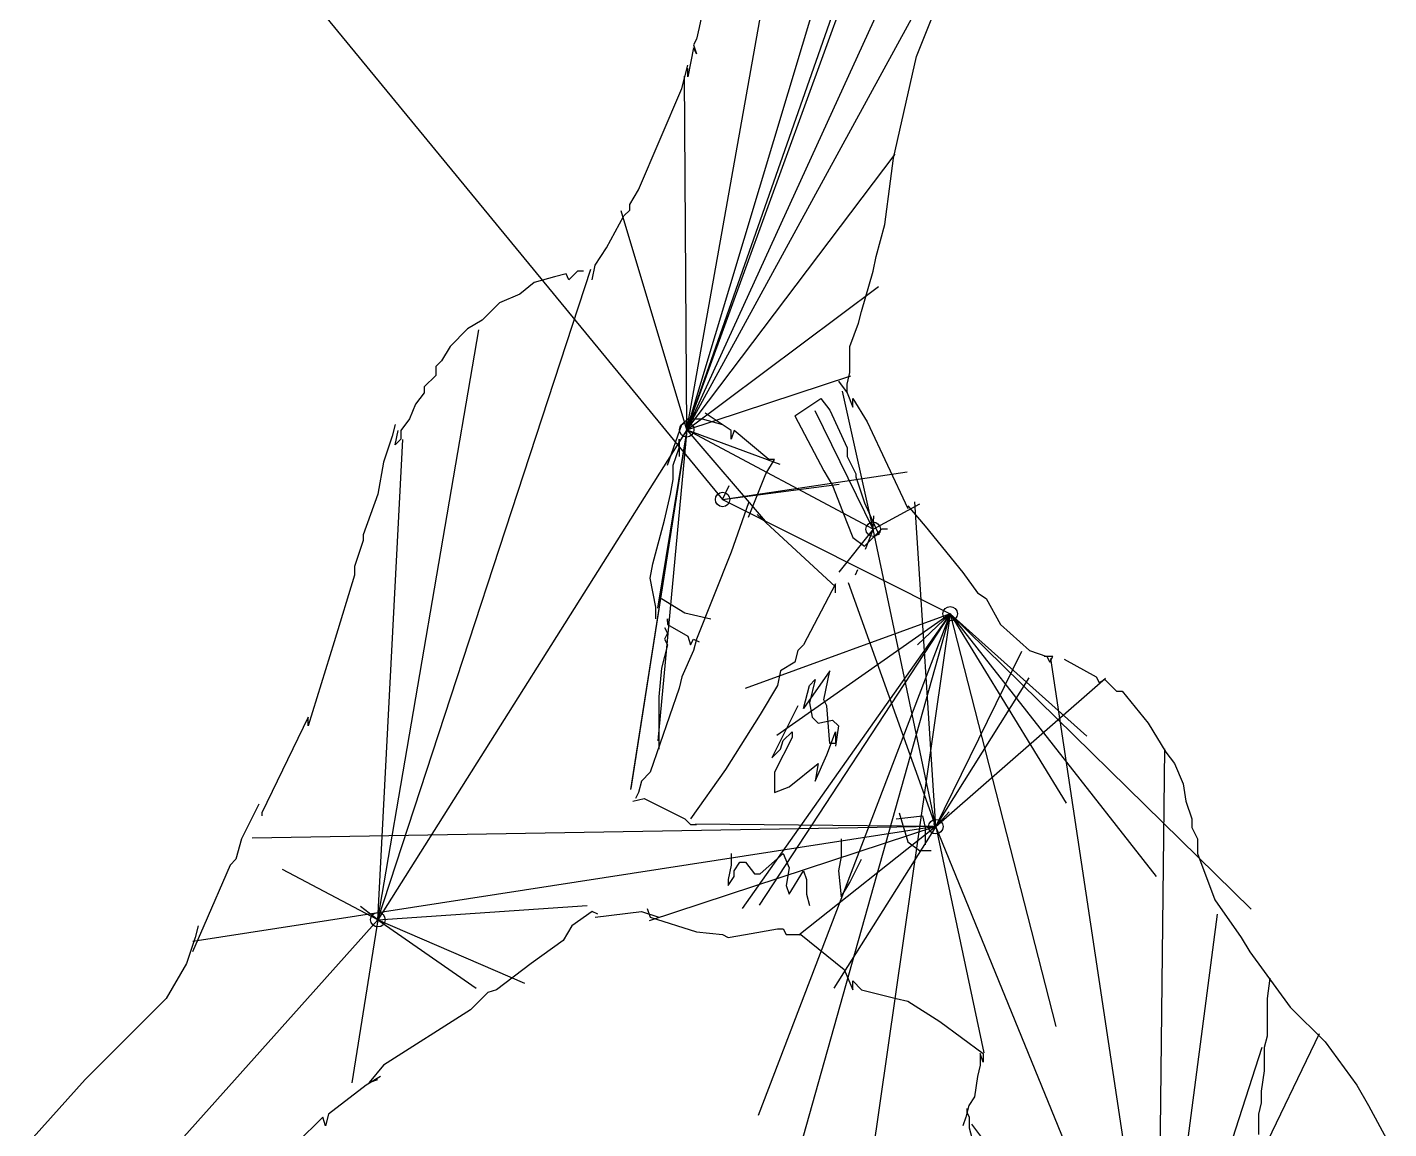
# Model space of a CAD drawing. Header units: millimetres. Extents: x -279 to 9, y -50 to 310.
# Drawn here: x -24.34 to -5.54, y 26.63 to 41.84 of the extents above; entities that cross this region are included whole.
import ezdxf

# ---------------------------------------------------------------- set-up
doc = ezdxf.new("R2010")
doc.units = ezdxf.units.MM
doc.linetypes.add('DASH', pattern=[0.6, 0.3, -0.3])

msp = doc.modelspace()

# ---------------------------------------------------------------- linework, layer by layer
at = {"layer": 'Shots', "color": 1}
for p, q in [((-15.232, 36.28), (-12.446, 44.224)), ((-21.518, 43.564), (-14.736, 35.318)), ((-15.232, 36.28), (-19.496, 29.518)), ((-15.232, 36.28), (-15.232, 36.28)), ((-12.658, 34.908), (-15.232, 36.28)), ((-14.736, 35.318), (-11.594, 33.742)), ((-11.792, 30.802), (-12.658, 34.908)), ((-11.594, 33.742), (-13.812, 18.33)), ((-8.728, 23.314), (-11.792, 30.802)), ((-19.496, 29.518), (-23.536, 25.004))]:
    msp.add_line(p, q, dxfattribs=at)
for centre in [(-15.232, 36.28), (-15.232, 36.28), (-14.736, 35.318), (-12.658, 34.908), (-11.594, 33.742), (-11.792, 30.802), (-19.496, 29.518)]:
    msp.add_circle(centre, 0.1, dxfattribs=at)
at = {"layer": 'Sketch', "color": 0}
for points in [[(-16.618, 47.352), (-16.578, 47.192), (-16.338, 46.952), (-16.138, 46.632), (-16.138, 46.512), (-15.898, 46.112), (-15.418, 45.032), (-15.418, 45.072), (-15.178, 44.512), (-15.058, 43.872), (-15.018, 43.712), (-15.018, 43.272), (-15.058, 43.192), (-15.018, 42.992), (-15.018, 42.032), (-15.058, 41.832), (-15.098, 41.672), (-15.138, 41.592), (-15.098, 41.472), (-15.138, 41.552), (-15.218, 41.152), (-15.218, 41.272)], [(-13.018, 36.792), (-13.018, 36.912), (-12.978, 37.072), (-12.978, 37.432), (-12.858, 37.752), (-12.818, 37.912), (-12.658, 38.472), (-12.618, 38.672), (-12.498, 39.112), (-12.418, 39.712), (-12.378, 40.032), (-12.058, 41.432), (-11.818, 42.032), (-11.778, 42.192), (-11.578, 42.712), (-11.578, 42.832), (-11.378, 43.392), (-11.338, 43.592)], [(-16.538, 38.352), (-16.498, 38.552), (-16.338, 38.792), (-16.098, 39.232), (-16.018, 39.312), (-16.018, 39.392), (-15.898, 39.592), (-15.298, 40.992), (-15.258, 41.152), (-15.218, 41.312)], [(-16.658, 38.472), (-16.738, 38.472), (-16.858, 38.352), (-16.898, 38.432), (-17.058, 38.392), (-17.338, 38.312), (-17.538, 38.152), (-17.818, 38.032), (-18.058, 37.792), (-18.258, 37.672), (-18.498, 37.432), (-18.618, 37.232), (-18.698, 37.152), (-18.698, 37.032), (-18.858, 36.872), (-18.858, 36.792), (-18.978, 36.632), (-19.058, 36.432), (-19.178, 36.272), (-19.178, 36.152), (-19.258, 36.072), (-19.218, 36.272)], [(-13.138, 36.952), (-13.018, 36.792), (-12.938, 36.592), (-12.938, 36.712), (-12.738, 36.392), (-12.178, 35.192)], [(-19.258, 36.352), (-19.298, 36.192), (-19.418, 35.832), (-19.498, 35.392), (-19.698, 34.832), (-19.698, 34.752), (-19.818, 34.392), (-19.818, 34.272), (-20.098, 33.352), (-20.458, 32.192), (-20.458, 32.312), (-21.098, 30.992), (-21.098, 30.952)], [(-14.378, 35.272), (-14.618, 34.592), (-15.098, 33.392), (-15.138, 33.232), (-15.298, 32.872), (-15.338, 32.712), (-15.738, 31.552), (-15.858, 31.432), (-15.898, 31.272), (-15.938, 31.192)], [(-12.178, 35.232), (-11.938, 34.952), (-11.418, 34.312), (-11.218, 34.032), (-11.098, 33.952), (-10.898, 33.592), (-10.498, 33.232), (-10.258, 33.152), (-10.218, 33.072), (-10.178, 33.152), (-10.298, 33.152)], [(-14.258, 35.112), (-13.178, 34.112)], [(-13.178, 34.032), (-13.178, 34.152), (-13.618, 33.312), (-13.698, 33.232), (-13.738, 33.072), (-13.938, 32.952), (-13.978, 32.752), (-14.218, 32.352), (-14.698, 31.592), (-15.178, 30.912)], [(-10.018, 33.112), (-9.578, 32.872), (-9.538, 32.792), (-9.458, 32.832), (-9.298, 32.672), (-9.218, 32.672), (-8.858, 32.232), (-8.618, 31.832), (-8.498, 31.672), (-8.378, 31.392), (-8.338, 31.152), (-8.258, 30.912), (-8.258, 30.792), (-8.178, 30.632), (-8.178, 30.432), (-7.938, 29.792), (-7.578, 29.272), (-7.458, 29.072), (-6.898, 28.312), (-6.418, 27.832), (-5.978, 27.232), (-5.818, 26.952), (-5.538, 26.432)], [(-21.138, 31.112), (-21.378, 30.632), (-21.458, 30.352), (-21.538, 30.272), (-21.898, 29.432), (-22.058, 29.072)], [(-15.978, 31.152), (-15.818, 31.192), (-15.258, 30.912), (-15.178, 30.832), (-15.098, 30.832)], [(-12.338, 30.912), (-11.978, 30.952), (-11.938, 30.792), (-11.938, 30.552)], [(-12.298, 30.992), (-12.178, 30.592), (-12.018, 30.472), (-11.858, 30.472)], [(-13.098, 30.632), (-13.098, 30.392), (-13.138, 30.192), (-13.098, 29.832), (-12.978, 30.032), (-12.818, 30.352)], [(-14.618, 30.432), (-14.618, 30.272), (-14.658, 30.072), (-14.658, 29.992), (-14.578, 30.112), (-14.578, 30.192), (-14.498, 30.312), (-14.418, 30.312), (-14.298, 30.152), (-14.218, 30.152), (-13.898, 30.432), (-13.818, 30.232), (-13.858, 29.992), (-13.818, 29.872), (-13.618, 30.192), (-13.578, 30.072), (-13.578, 29.872), (-13.538, 29.712)], [(-16.458, 29.592), (-16.538, 29.632), (-16.818, 29.432), (-16.938, 29.232), (-17.378, 28.912), (-17.858, 28.552), (-17.978, 28.512), (-18.218, 28.272), (-19.418, 27.512), (-19.618, 27.272), (-19.498, 27.312)], [(-16.498, 29.552), (-15.858, 29.632), (-15.618, 29.552)], [(-15.778, 29.672), (-15.738, 29.552), (-15.098, 29.352), (-14.738, 29.312), (-14.658, 29.272), (-14.418, 29.312), (-13.978, 29.392), (-13.898, 29.392), (-13.858, 29.312), (-13.658, 29.312), (-13.058, 28.832), (-12.938, 28.552), (-12.938, 28.672), (-12.818, 28.552), (-12.338, 28.432), (-12.178, 28.392), (-11.738, 28.112), (-11.138, 27.672), (-11.138, 27.552), (-11.178, 27.672), (-11.178, 27.512), (-11.218, 27.352), (-11.258, 27.072), (-11.338, 26.952), (-11.378, 26.792), (-11.418, 26.672)], [(-21.978, 29.432), (-22.018, 29.272), (-22.138, 28.912), (-22.418, 28.432), (-23.538, 27.312), (-24.258, 26.512), (-24.338, 26.392), (-24.338, 26.312), (-24.338, 26.432)], [(-19.458, 27.352), (-19.658, 27.232), (-20.178, 26.832), (-20.218, 26.672), (-20.258, 26.792), (-20.618, 26.432), (-21.658, 25.392), (-21.978, 25.072), (-22.098, 24.872), (-22.178, 24.792), (-22.258, 24.792), (-22.858, 24.192)], [(-10.848, 24.422), (-10.848, 24.842), (-10.878, 24.902), (-10.878, 25.082), (-10.968, 25.412), (-10.968, 25.472), (-11.058, 25.622), (-11.058, 25.682), (-11.178, 25.982), (-11.178, 26.102), (-11.238, 26.162), (-11.238, 26.312), (-11.328, 26.642), (-11.328, 26.792), (-11.358, 26.852), (-11.358, 26.852), (-11.358, 26.912)]]:
    msp.add_lwpolyline(points, dxfattribs=at)
at = {"layer": 'Sketch', "color": 9}
for points in [[(-13.738, 36.472), (-13.378, 36.712), (-13.258, 36.552), (-13.018, 36.032), (-13.018, 35.912), (-12.898, 35.672), (-12.898, 35.632), (-12.778, 35.272), (-12.578, 34.832)], [(-14.378, 35.072), (-14.138, 35.672), (-14.018, 35.872), (-14.098, 35.872), (-14.578, 36.272), (-14.618, 36.152), (-14.618, 36.272), (-14.978, 36.512)], [(-13.738, 36.472), (-13.338, 35.712), (-13.218, 35.512), (-13.018, 34.992), (-12.938, 34.792), (-12.778, 34.672), (-12.658, 34.792), (-12.538, 34.912), (-12.458, 34.912)], [(-15.498, 35.792), (-15.298, 36.352), (-15.218, 36.432), (-15.018, 36.432), (-14.738, 36.352)], [(-15.658, 33.672), (-15.658, 33.832), (-15.738, 34.232), (-15.698, 34.432), (-15.538, 35.032), (-15.458, 35.392), (-15.418, 35.592), (-15.418, 35.792), (-15.338, 36.032), (-15.338, 36.032), (-15.338, 36.152), (-15.338, 35.912)], [(-15.578, 33.952), (-15.258, 33.752), (-14.898, 33.672)], [(-15.498, 33.632), (-15.498, 33.672), (-15.498, 33.592), (-15.218, 33.432), (-15.178, 33.312), (-15.138, 33.392), (-15.058, 33.352)], [(-15.538, 33.552), (-15.498, 33.472), (-15.538, 33.392), (-15.498, 33.312), (-15.578, 32.992), (-15.618, 32.592), (-15.618, 31.872)], [(-13.698, 32.472), (-14.058, 31.752), (-13.938, 31.872), (-13.898, 31.992), (-13.778, 32.112), (-13.778, 32.032), (-14.018, 31.552), (-14.018, 31.272), (-13.818, 31.352), (-13.418, 31.672), (-13.458, 31.432), (-13.298, 31.792), (-13.178, 32.112), (-13.178, 31.952), (-13.258, 31.952), (-13.298, 32.472), (-13.338, 32.552), (-13.258, 32.952), (-13.618, 32.432), (-13.538, 32.752), (-13.458, 32.832), (-13.538, 32.512), (-13.498, 32.312), (-13.418, 32.232), (-13.218, 32.272), (-13.138, 32.192), (-13.178, 31.912)], [(-7.178, 28.712), (-7.218, 28.432), (-7.218, 27.912), (-7.258, 27.752), (-7.258, 27.432), (-7.298, 27.152), (-7.298, 26.992), (-7.338, 26.832), (-7.338, 26.552)]]:
    msp.add_lwpolyline(points, dxfattribs=at)
at = {"layer": 'XSect', "color": 1}
for p, q in [((-15.232, 36.28), (-9.706, 48.356)), ((-15.232, 36.28), (-11.126, 47.562)), ((-15.232, 36.28), (-13.376, 46.684)), ((-15.232, 36.28), (-12.256, 46.168)), ((-15.232, 36.28), (-11.228, 43.604)), ((-15.232, 36.28), (-15.264, 41.162)), ((-15.232, 36.28), (-12.354, 40.084)), ((-15.232, 36.28), (-16.136, 39.302)), ((-19.496, 29.518), (-16.558, 38.496)), ((-15.232, 36.28), (-12.584, 38.26)), ((-19.496, 29.518), (-18.104, 37.658)), ((-15.232, 36.28), (-12.968, 37.026)), ((-12.658, 34.908), (-13.082, 36.812)), ((-12.658, 34.908), (-13.456, 36.542)), ((-19.496, 29.518), (-19.152, 36.148)), ((-15.232, 36.28), (-16.008, 31.314)), ((-15.232, 36.28), (-16.004, 31.328)), ((-15.232, 36.28), (-15.636, 33.818)), ((-15.232, 36.28), (-15.63, 31.986)), ((-15.232, 36.28), (-13.948, 35.804)), ((-15.232, 36.28), (-14.148, 35.02)), ((-14.736, 35.318), (-12.19, 35.7)), ((-14.736, 35.318), (-13.126, 35.532)), ((-12.658, 34.908), (-12.012, 35.258)), ((-11.792, 30.802), (-12.084, 35.286)), ((-12.658, 34.908), (-13.13, 34.314)), ((-11.792, 30.802), (-12.996, 34.166)), ((-11.594, 33.742), (-14.97, 21.76)), ((-11.594, 33.742), (-14.466, 29.672)), ((-11.594, 33.742), (-14.426, 32.71)), ((-11.594, 33.742), (-14.246, 26.816)), ((-11.594, 33.742), (-14.232, 29.718)), ((-11.594, 33.742), (-13.988, 32.062)), ((-11.594, 33.742), (-12.044, 33.31)), ((-11.594, 33.742), (-9.708, 32.05)), ((-11.594, 33.742), (-7.438, 29.662)), ((-11.594, 33.742), (-8.748, 30.112)), ((-11.594, 33.742), (-9.994, 31.128)), ((-11.594, 33.742), (-10.134, 28.042)), ((-11.792, 30.802), (-10.606, 33.226)), ((-8.728, 23.314), (-10.204, 33.122)), ((-11.792, 30.802), (-10.502, 32.858)), ((-11.792, 30.802), (-9.45, 32.852)), ((-8.728, 23.314), (-8.632, 31.876)), ((-11.792, 30.802), (-15.112, 30.836)), ((-11.792, 30.802), (-22.052, 29.216)), ((-11.792, 30.802), (-21.234, 30.642)), ((-11.792, 30.802), (-15.75, 29.5)), ((-11.792, 30.802), (-13.686, 29.306)), ((-11.792, 30.802), (-13.2, 28.572)), ((-11.792, 30.802), (-11.128, 27.682)), ((-19.496, 29.518), (-20.814, 30.21)), ((-19.496, 29.518), (-16.606, 29.716)), ((-19.496, 29.518), (-19.854, 27.268)), ((-19.496, 29.518), (-18.14, 28.572)), ((-19.496, 29.518), (-17.474, 28.642)), ((-8.728, 23.314), (-7.902, 29.596)), ((-8.728, 23.314), (-6.496, 27.946)), ((-8.728, 23.314), (-7.286, 27.758)), ((-8.728, 23.314), (-11.296, 26.696))]:
    msp.add_line(p, q, dxfattribs=at)
at = {"layer": 'XSect', "color": 1, "linetype": 'DASH'}
for p, q in [((-14.736, 35.318), (-14.648, 35.51)), ((-12.658, 34.908), (-12.648, 35.092)), ((-12.658, 34.908), (-12.906, 34.272)), ((-11.594, 33.742), (-11.818, 33.404)), ((-11.792, 30.802), (-11.822, 30.846)), ((-11.792, 30.802), (-11.61, 31.006)), ((-19.496, 29.518), (-19.75, 29.71))]:
    msp.add_line(p, q, dxfattribs=at)

doc.saveas('drawing.dxf')
